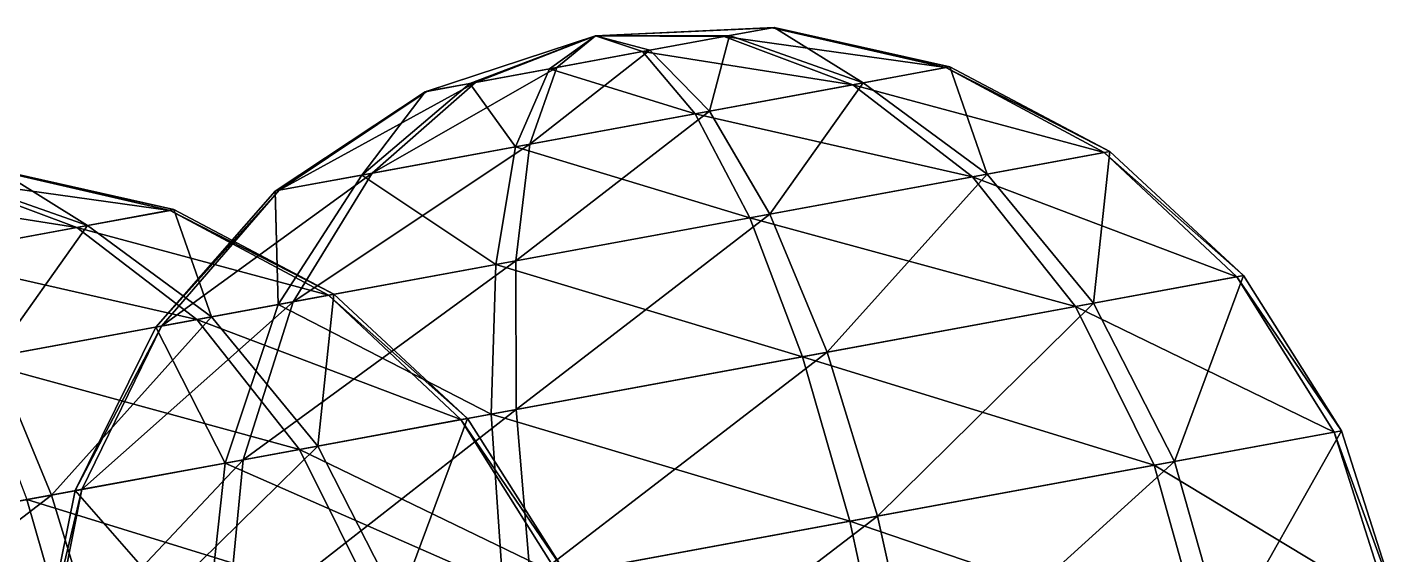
# Model space of a CAD drawing. Header units: metres. Extents: x -550 to 12, y -466 to 28.
# Drawn here: x -111.7 to -53.5, y 5.8 to 28.2 of the extents above; entities that cross this region are included whole.
import ezdxf

# ---------------------------------------------------------------- set-up
doc = ezdxf.new("R2010")
doc.units = ezdxf.units.M

msp = doc.modelspace()

# ---------------------------------------------------------------- linework, layer by layer
for points in [[(-81.85164, 27.815968, -1120.4547), (-87.54999, 27.806484, -1115.0824), (-79.94849, 28.166279, -1116.932), (-79.94839, 28.166378, -1116.9319)], [(-79.94849, 28.166279, -1116.932), (-87.54999, 27.806484, -1115.0824), (-80.03256, 28.150803, -1112.9137), (-80.03246, 28.150902, -1112.9136)], [(-80.03256, 28.150803, -1112.9137), (-87.54999, 27.806484, -1115.0824), (-82.08134, 27.77369, -1109.4764), (-82.08124, 27.773788, -1109.4763)], [(-72.657326, 26.460987, -1110.8928), (-80.03256, 28.150803, -1112.9137), (-82.08134, 27.77369, -1109.4764), (-82.08124, 27.773788, -1109.4763)], [(-76.171524, 25.814137, -1125.461), (-81.85164, 27.815968, -1120.4547), (-79.94849, 28.166279, -1116.932), (-79.94839, 28.166378, -1116.9319)], [(-72.4949, 26.490885, -1118.6556), (-79.94849, 28.166279, -1116.932), (-80.03256, 28.150803, -1112.9137), (-80.03246, 28.150902, -1112.9136)], [(-72.4949, 26.490885, -1118.6556), (-80.03256, 28.150803, -1112.9137), (-72.657326, 26.460987, -1110.8928), (-72.65723, 26.461086, -1110.8927)], [(-76.171524, 25.814137, -1125.461), (-79.94849, 28.166279, -1116.932), (-72.4949, 26.490885, -1118.6556), (-72.494804, 26.490984, -1118.6555)], [(-92.878235, 25.786327, -1109.7101), (-87.54999, 27.806484, -1115.0824), (-94.781395, 25.436016, -1113.2328), (-94.781296, 25.436115, -1113.2327)], [(-94.781395, 25.436016, -1113.2328), (-87.54999, 27.806484, -1115.0824), (-94.69732, 25.451492, -1117.2511), (-94.69722, 25.451591, -1117.251)], [(-94.69732, 25.451492, -1117.2511), (-87.54999, 27.806484, -1115.0824), (-92.64854, 25.828606, -1120.6884), (-92.64844, 25.828705, -1120.6882)], [(-89.497795, 26.408558, -1107.6268), (-87.54999, 27.806484, -1115.0824), (-92.878235, 25.786327, -1109.7101), (-92.878136, 25.786427, -1109.71)], [(-92.64854, 25.828606, -1120.6884), (-87.54999, 27.806484, -1115.0824), (-89.18402, 26.466312, -1122.6234), (-89.18392, 26.466412, -1122.6233)], [(-85.54585, 27.135983, -1107.5414), (-87.54999, 27.806484, -1115.0824), (-89.497795, 26.408558, -1107.6268), (-89.497696, 26.408657, -1107.6267)], [(-89.18402, 26.466312, -1122.6234), (-87.54999, 27.806484, -1115.0824), (-85.232086, 27.193737, -1122.538), (-85.23199, 27.193836, -1122.5378)], [(-85.232086, 27.193737, -1122.538), (-87.54999, 27.806484, -1115.0824), (-81.85164, 27.815968, -1120.4547), (-81.85154, 27.816067, -1120.4546)], [(-82.08134, 27.77369, -1109.4764), (-87.54999, 27.806484, -1115.0824), (-85.54585, 27.135983, -1107.5414), (-85.54575, 27.136082, -1107.5413)], [(-76.615265, 25.732458, -1104.2526), (-82.08134, 27.77369, -1109.4764), (-85.54585, 27.135983, -1107.5414), (-85.54575, 27.136082, -1107.5413)], [(-82.70204, 24.61208, -1129.4855), (-85.232086, 27.193737, -1122.538), (-81.85164, 27.815968, -1120.4547), (-81.85154, 27.816067, -1120.4546)], [(-82.70204, 24.61208, -1129.4855), (-81.85164, 27.815968, -1120.4547), (-76.171524, 25.814137, -1125.461), (-76.171425, 25.814236, -1125.4609)], [(-72.657326, 26.460987, -1110.8928), (-82.08134, 27.77369, -1109.4764), (-76.615265, 25.732458, -1104.2526), (-76.615166, 25.732557, -1104.2524)], [(-90.3366, 23.206802, -1129.6506), (-89.18402, 26.466312, -1122.6234), (-85.232086, 27.193737, -1122.538), (-85.23199, 27.193836, -1122.5378)], [(-90.3366, 23.206802, -1129.6506), (-85.232086, 27.193737, -1122.538), (-82.70204, 24.61208, -1129.4855), (-82.70194, 24.612179, -1129.4854)], [(-83.3082, 24.500504, -1100.5142), (-85.54585, 27.135983, -1107.5414), (-89.497795, 26.408558, -1107.6268), (-89.497696, 26.408657, -1107.6267)], [(-76.615265, 25.732458, -1104.2526), (-85.54585, 27.135983, -1107.5414), (-83.3082, 24.500504, -1100.5142), (-83.3081, 24.500603, -1100.514)], [(-97.02953, 21.974848, -1125.9122), (-92.64854, 25.828606, -1120.6884), (-89.18402, 26.466312, -1122.6234), (-89.18392, 26.466412, -1122.6233)], [(-97.02953, 21.974848, -1125.9122), (-89.18402, 26.466312, -1122.6234), (-90.3366, 23.206802, -1129.6506), (-90.3365, 23.206902, -1129.6505)], [(-90.942764, 23.095226, -1100.6793), (-89.497795, 26.408558, -1107.6268), (-92.878235, 25.786327, -1109.7101), (-92.878136, 25.786427, -1109.71)], [(-83.3082, 24.500504, -1100.5142), (-89.497795, 26.408558, -1107.6268), (-90.942764, 23.095226, -1100.6793), (-90.942665, 23.095325, -1100.6792)], [(-65.92691, 22.85219, -1109.1575), (-72.657326, 26.460987, -1110.8928), (-76.615265, 25.732458, -1104.2526), (-76.615166, 25.732557, -1104.2524)], [(-70.896736, 21.937405, -1129.76), (-76.171524, 25.814137, -1125.461), (-72.4949, 26.490885, -1118.6556), (-72.494804, 26.490984, -1118.6555)], [(-65.69721, 22.894468, -1120.1357), (-72.4949, 26.490885, -1118.6556), (-72.657326, 26.460987, -1110.8928), (-72.65723, 26.461086, -1110.8927)], [(-65.69721, 22.894468, -1120.1357), (-72.657326, 26.460987, -1110.8928), (-65.92691, 22.85219, -1109.1575), (-65.92681, 22.85229, -1109.1573)], [(-70.896736, 21.937405, -1129.76), (-72.4949, 26.490885, -1118.6556), (-65.69721, 22.894468, -1120.1357), (-65.69711, 22.894567, -1120.1356)], [(-100.98747, 21.246319, -1119.272), (-94.69732, 25.451492, -1117.2511), (-92.64854, 25.828606, -1120.6884), (-92.64844, 25.828705, -1120.6882)], [(-100.98747, 21.246319, -1119.272), (-92.64854, 25.828606, -1120.6884), (-97.02953, 21.974848, -1125.9122), (-97.029434, 21.974947, -1125.9121)], [(-90.942764, 23.095226, -1100.6793), (-92.878235, 25.786327, -1109.7101), (-97.47327, 21.89317, -1104.7037), (-97.47317, 21.893269, -1104.7036)], [(-97.47327, 21.89317, -1104.7037), (-92.878235, 25.786327, -1109.7101), (-94.781395, 25.436016, -1113.2328), (-94.781296, 25.436115, -1113.2327)], [(-71.524284, 21.821894, -1099.7667), (-76.615265, 25.732458, -1104.2526), (-83.3082, 24.500504, -1100.5142), (-83.3081, 24.500603, -1100.514)], [(-80.13228, 20.237438, -1135.4514), (-82.70204, 24.61208, -1129.4855), (-76.171524, 25.814137, -1125.461), (-76.171425, 25.814236, -1125.4609)], [(-80.13228, 20.237438, -1135.4514), (-76.171524, 25.814137, -1125.461), (-70.896736, 21.937405, -1129.76), (-70.89664, 21.937504, -1129.7599)], [(-65.92691, 22.85219, -1109.1575), (-76.615265, 25.732458, -1104.2526), (-71.524284, 21.821894, -1099.7667), (-71.524185, 21.821993, -1099.7666)], [(-101.14989, 21.216421, -1111.5092), (-94.781395, 25.436016, -1113.2328), (-94.69732, 25.451492, -1117.2511), (-94.69722, 25.451591, -1117.251)], [(-101.14989, 21.216421, -1111.5092), (-94.69732, 25.451492, -1117.2511), (-100.98747, 21.246319, -1119.272), (-100.98737, 21.246418, -1119.2719)], [(-97.47327, 21.89317, -1104.7037), (-94.781395, 25.436016, -1113.2328), (-101.14989, 21.216421, -1111.5092), (-101.14979, 21.21652, -1111.509)], [(-80.98952, 20.079647, -1094.4799), (-83.3082, 24.500504, -1100.5142), (-90.942764, 23.095226, -1100.6793), (-90.942665, 23.095325, -1100.6792)], [(-90.92918, 18.250076, -1135.6849), (-90.3366, 23.206802, -1129.6506), (-82.70204, 24.61208, -1129.4855), (-82.70194, 24.612179, -1129.4854)], [(-90.92918, 18.250076, -1135.6849), (-82.70204, 24.61208, -1129.4855), (-80.13228, 20.237438, -1135.4514), (-80.13218, 20.237537, -1135.4513)], [(-82.70204, 24.61208, -1129.4855), (-82.70204, 24.61208, -1129.4855), (-90.3366, 23.206802, -1129.6506), (-90.3365, 23.206902, -1129.6505)], [(-71.524284, 21.821894, -1099.7667), (-83.3082, 24.500504, -1100.5142), (-80.98952, 20.079647, -1094.4799), (-80.98942, 20.079746, -1094.4797)], [(-100.39441, 16.50783, -1130.3981), (-97.02953, 21.974848, -1125.9122), (-90.3366, 23.206802, -1129.6506), (-90.3365, 23.206902, -1129.6505)], [(-100.39441, 16.50783, -1130.3981), (-90.3366, 23.206802, -1129.6506), (-90.92918, 18.250076, -1135.6849), (-90.92908, 18.250175, -1135.6848)], [(-91.786415, 18.092285, -1094.7134), (-90.942764, 23.095226, -1100.6793), (-97.47327, 21.89317, -1104.7037), (-97.47317, 21.893269, -1104.7036)], [(-80.98952, 20.079647, -1094.4799), (-90.942764, 23.095226, -1100.6793), (-91.786415, 18.092285, -1094.7134), (-91.786316, 18.092384, -1094.7133)], [(-60.299965, 17.570347, -1107.8258), (-65.92691, 22.85219, -1109.1575), (-71.524284, 21.821894, -1099.7667), (-71.524185, 21.821993, -1099.7666)], [(-66.386734, 16.449968, -1133.0587), (-70.896736, 21.937405, -1129.76), (-65.69721, 22.894468, -1120.1357), (-65.69711, 22.894567, -1120.1356)], [(-66.386734, 16.449968, -1133.0587), (-65.69721, 22.894468, -1120.1357), (-60.018642, 17.62213, -1121.2714), (-60.018543, 17.622229, -1121.2712)], [(-60.018642, 17.62213, -1121.2714), (-65.69721, 22.894468, -1120.1357), (-65.92691, 22.85219, -1109.1575), (-65.92681, 22.85229, -1109.1573)], [(-60.018642, 17.62213, -1121.2714), (-65.92691, 22.85219, -1109.1575), (-60.299965, 17.570347, -1107.8258), (-60.299866, 17.570446, -1107.8257)], [(-109.57814, 19.66506, -989.0283), (-115.04421, 21.706291, -994.2522), (-118.50873, 21.068584, -992.317), (-118.50863, 21.068684, -992.3169)], [(-115.66492, 18.544682, -1014.2611), (-114.814514, 21.74857, -1005.23047), (-109.1344, 19.746738, -1010.2367), (-109.1343, 19.746838, -1010.2366)], [(-105.6202, 20.393589, -995.6685), (-112.99544, 22.083405, -997.6894), (-115.04421, 21.706291, -994.2522), (-115.04411, 21.70639, -994.2521)], [(-105.6202, 20.393589, -995.6685), (-115.04421, 21.706291, -994.2522), (-109.57814, 19.66506, -989.0283), (-109.57804, 19.66516, -989.0282)], [(-109.1344, 19.746738, -1010.2367), (-114.814514, 21.74857, -1005.23047), (-112.91136, 22.09888, -1001.70776), (-112.91126, 22.09898, -1001.70764)], [(-105.45778, 20.423487, -1003.43134), (-112.91136, 22.09888, -1001.70776), (-112.99544, 22.083405, -997.6894), (-112.99534, 22.083504, -997.6893)], [(-105.45778, 20.423487, -1003.43134), (-112.99544, 22.083405, -997.6894), (-105.6202, 20.393589, -995.6685), (-105.6201, 20.393688, -995.6684)], [(-109.1344, 19.746738, -1010.2367), (-112.91136, 22.09888, -1001.70776), (-105.45778, 20.423487, -1003.43134), (-105.45768, 20.423586, -1003.4312)], [(-105.991776, 15.477533, -1121.0073), (-100.98747, 21.246319, -1119.272), (-97.02953, 21.974848, -1125.9122), (-97.029434, 21.974947, -1125.9121)], [(-105.991776, 15.477533, -1121.0073), (-97.02953, 21.974848, -1125.9122), (-100.39441, 16.50783, -1130.3981), (-100.39431, 16.507929, -1130.398)], [(-101.02195, 16.392319, -1100.4048), (-97.47327, 21.89317, -1104.7037), (-101.14989, 21.216421, -1111.5092), (-101.14979, 21.21652, -1111.509)], [(-91.786415, 18.092285, -1094.7134), (-97.47327, 21.89317, -1104.7037), (-101.02195, 16.392319, -1100.4048), (-101.02185, 16.392418, -1100.4047)], [(-67.15532, 16.308496, -1096.3246), (-71.524284, 21.821894, -1099.7667), (-80.98952, 20.079647, -1094.4799), (-80.98942, 20.079746, -1094.4797)], [(-77.697914, 14.367943, -1140.0292), (-80.13228, 20.237438, -1135.4514), (-70.896736, 21.937405, -1129.76), (-70.89664, 21.937504, -1129.7599)], [(-77.697914, 14.367943, -1140.0292), (-70.896736, 21.937405, -1129.76), (-66.386734, 16.449968, -1133.0587), (-66.386635, 16.450068, -1133.0586)], [(-60.299965, 17.570347, -1107.8258), (-71.524284, 21.821894, -1099.7667), (-67.15532, 16.308496, -1096.3246), (-67.15522, 16.308596, -1096.3245)], [(-109.57814, 19.66506, -989.0283), (-118.50873, 21.068584, -992.317), (-116.27107, 18.433105, -985.2899), (-116.27097, 18.433205, -985.2898)], [(-106.22148, 15.435255, -1110.029), (-101.14989, 21.216421, -1111.5092), (-100.98747, 21.246319, -1119.272), (-100.98737, 21.246418, -1119.2719)], [(-106.22148, 15.435255, -1110.029), (-100.98747, 21.246319, -1119.272), (-105.991776, 15.477533, -1121.0073), (-105.99168, 15.477633, -1121.0072)], [(-101.02195, 16.392319, -1100.4048), (-101.14989, 21.216421, -1111.5092), (-106.22148, 15.435255, -1110.029), (-106.22138, 15.435355, -1110.0289)], [(-98.889786, 16.784792, -993.9331), (-105.6202, 20.393589, -995.6685), (-109.57814, 19.66506, -989.0283), (-109.57804, 19.66516, -989.0282)], [(-103.85961, 15.870007, -1014.53564), (-109.1344, 19.746738, -1010.2367), (-105.45778, 20.423487, -1003.43134), (-105.45768, 20.423586, -1003.4312)], [(-98.66009, 16.82707, -1004.91144), (-105.45778, 20.423487, -1003.43134), (-105.6202, 20.393589, -995.6685), (-105.6201, 20.393688, -995.6684)], [(-98.66009, 16.82707, -1004.91144), (-105.6202, 20.393589, -995.6685), (-98.889786, 16.784792, -993.9331), (-98.88969, 16.784891, -993.933)], [(-103.85961, 15.870007, -1014.53564), (-105.45778, 20.423487, -1003.43134), (-98.66009, 16.82707, -1004.91144), (-98.65999, 16.82717, -1004.9113)], [(-78.74781, 14.17469, -1089.8496), (-80.98952, 20.079647, -1094.4799), (-91.786415, 18.092285, -1094.7134), (-91.786316, 18.092384, -1094.7133)], [(-90.921364, 11.933931, -1140.3152), (-90.92918, 18.250076, -1135.6849), (-80.13228, 20.237438, -1135.4514), (-80.13218, 20.237537, -1135.4513)], [(-80.13228, 20.237438, -1135.4514), (-80.13228, 20.237438, -1135.4514), (-90.92918, 18.250076, -1135.6849), (-90.92908, 18.250175, -1135.6848)], [(-90.921364, 11.933931, -1140.3152), (-80.13228, 20.237438, -1135.4514), (-77.697914, 14.367943, -1140.0292), (-77.697815, 14.368043, -1140.029)], [(-67.15532, 16.308496, -1096.3246), (-80.98952, 20.079647, -1094.4799), (-78.74781, 14.17469, -1089.8496), (-78.74771, 14.17479, -1089.8495)], [(-104.48716, 15.754496, -984.5424), (-109.57814, 19.66506, -989.0283), (-116.27107, 18.433105, -985.2899), (-116.27097, 18.433205, -985.2898)], [(-113.09515, 14.17004, -1020.22705), (-115.66492, 18.544682, -1014.2611), (-109.1344, 19.746738, -1010.2367), (-109.1343, 19.746838, -1010.2366)], [(-113.09515, 14.17004, -1020.22705), (-109.1344, 19.746738, -1010.2367), (-103.85961, 15.870007, -1014.53564), (-103.85951, 15.870107, -1014.5355)], [(-98.889786, 16.784792, -993.9331), (-109.57814, 19.66506, -989.0283), (-104.48716, 15.754496, -984.5424), (-104.48706, 15.754596, -984.5423)], [(-104.48716, 15.754496, -984.5424), (-116.27107, 18.433105, -985.2899), (-113.95239, 14.012249, -979.25555), (-113.95229, 14.012349, -979.25543)], [(-102.51386, 9.800125, -1133.8402), (-100.39441, 16.50783, -1130.3981), (-90.92918, 18.250076, -1135.6849), (-90.92908, 18.250175, -1135.6848)], [(-102.51386, 9.800125, -1133.8402), (-90.92918, 18.250076, -1135.6849), (-90.921364, 11.933931, -1140.3152), (-90.921265, 11.934031, -1140.3151)], [(-91.97126, 11.740679, -1090.1356), (-91.786415, 18.092285, -1094.7134), (-101.02195, 16.392319, -1100.4048), (-101.02185, 16.392418, -1100.4047)], [(-78.74781, 14.17469, -1089.8496), (-91.786415, 18.092285, -1094.7134), (-91.97126, 11.740679, -1090.1356), (-91.97116, 11.740779, -1090.1355)], [(-56.159966, 10.97541, -1106.9888), (-60.299965, 17.570347, -1107.8258), (-67.15532, 16.308496, -1096.3246), (-67.15522, 16.308596, -1096.3245)], [(-62.94888, 9.72579, -1135.1323), (-66.386734, 16.449968, -1133.0587), (-60.018642, 17.62213, -1121.2714), (-60.018543, 17.622229, -1121.2712)], [(-62.94888, 9.72579, -1135.1323), (-60.018642, 17.62213, -1121.2714), (-55.846195, 11.033166, -1121.9854), (-55.846096, 11.033266, -1121.9852)], [(-55.846195, 11.033166, -1121.9854), (-60.018642, 17.62213, -1121.2714), (-60.299965, 17.570347, -1107.8258), (-60.299866, 17.570446, -1107.8257)], [(-55.846195, 11.033166, -1121.9854), (-60.299965, 17.570347, -1107.8258), (-56.159966, 10.97541, -1106.9888), (-56.159866, 10.975511, -1106.9886)], [(-109.36921, 8.538275, -1122.339), (-105.991776, 15.477533, -1121.0073), (-100.39441, 16.50783, -1130.3981), (-100.39431, 16.507929, -1130.398)], [(-109.36921, 8.538275, -1122.339), (-100.39441, 16.50783, -1130.3981), (-102.51386, 9.800125, -1133.8402), (-102.51376, 9.800225, -1133.8401)], [(-103.28244, 9.658653, -1097.1061), (-101.02195, 16.392319, -1100.4048), (-106.22148, 15.435255, -1110.029), (-106.22138, 15.435355, -1110.0289)], [(-93.26284, 11.502949, -992.6015), (-98.889786, 16.784792, -993.9331), (-104.48716, 15.754496, -984.5424), (-104.48706, 15.754596, -984.5423)], [(-99.34961, 10.38257, -1017.83435), (-103.85961, 15.870007, -1014.53564), (-98.66009, 16.82707, -1004.91144), (-98.65999, 16.82717, -1004.9113)], [(-91.97126, 11.740679, -1090.1356), (-101.02195, 16.392319, -1100.4048), (-103.28244, 9.658653, -1097.1061), (-103.28234, 9.658753, -1097.106)], [(-99.34961, 10.38257, -1017.83435), (-98.66009, 16.82707, -1004.91144), (-92.98152, 11.554731, -1006.0471), (-92.98142, 11.554832, -1006.047)], [(-92.98152, 11.554731, -1006.0471), (-98.66009, 16.82707, -1004.91144), (-98.889786, 16.784792, -993.9331), (-98.88969, 16.784891, -993.933)], [(-92.98152, 11.554731, -1006.0471), (-98.889786, 16.784792, -993.9331), (-93.26284, 11.502949, -992.6015), (-93.26274, 11.503049, -992.6014)], [(-63.806118, 9.567999, -1094.1609), (-67.15532, 16.308496, -1096.3246), (-78.74781, 14.17469, -1089.8496), (-78.74771, 14.17479, -1089.8495)], [(-75.56486, 7.403593, -1142.907), (-77.697914, 14.367943, -1140.0292), (-66.386734, 16.449968, -1133.0587), (-66.386635, 16.450068, -1133.0586)], [(-75.56486, 7.403593, -1142.907), (-66.386734, 16.449968, -1133.0587), (-62.94888, 9.72579, -1135.1323), (-62.94878, 9.72589, -1135.1322)], [(-56.159966, 10.97541, -1106.9888), (-67.15532, 16.308496, -1096.3246), (-63.806118, 9.567999, -1094.1609), (-63.80602, 9.568099, -1094.1608)], [(-100.118195, 10.241098, -981.10034), (-104.48716, 15.754496, -984.5424), (-113.95239, 14.012249, -979.25555), (-113.95229, 14.012349, -979.25543)], [(-110.66079, 8.300545, -1024.8049), (-113.09515, 14.17004, -1020.22705), (-103.85961, 15.870007, -1014.53564), (-103.85951, 15.870107, -1014.5355)], [(-110.66079, 8.300545, -1024.8049), (-103.85961, 15.870007, -1014.53564), (-99.34961, 10.38257, -1017.83435), (-99.34951, 10.38267, -1017.8342)], [(-93.26284, 11.502949, -992.6015), (-104.48716, 15.754496, -984.5424), (-100.118195, 10.241098, -981.10034), (-100.118095, 10.241199, -981.1002)], [(-109.65053, 8.486492, -1108.8934), (-106.22148, 15.435255, -1110.029), (-105.991776, 15.477533, -1121.0073), (-105.99168, 15.477633, -1121.0072)], [(-109.65053, 8.486492, -1108.8934), (-105.991776, 15.477533, -1121.0073), (-109.36921, 8.538275, -1122.339), (-109.36911, 8.538375, -1122.3389)], [(-103.28244, 9.658653, -1097.1061), (-106.22148, 15.435255, -1110.029), (-109.65053, 8.486492, -1108.8934), (-109.65043, 8.486592, -1108.8933)], [(-123.88424, 5.866533, -1025.091), (-113.09515, 14.17004, -1020.22705), (-110.66079, 8.300545, -1024.8049), (-110.66069, 8.300645, -1024.8048)], [(-100.118195, 10.241098, -981.10034), (-113.95239, 14.012249, -979.25555), (-111.710686, 8.107292, -974.62524), (-111.71059, 8.107392, -974.6251)], [(-76.73587, 7.188047, -1086.9388), (-78.74781, 14.17469, -1089.8496), (-91.97126, 11.740679, -1090.1356), (-91.97116, 11.740779, -1090.1355)], [(-90.3137, 4.688805, -1143.226), (-90.921364, 11.933931, -1140.3152), (-77.697914, 14.367943, -1140.0292), (-77.697815, 14.368043, -1140.029)], [(-77.697914, 14.367943, -1140.0292), (-77.697914, 14.367943, -1140.0292), (-90.921364, 11.933931, -1140.3152), (-90.921265, 11.934031, -1140.3151)], [(-90.3137, 4.688805, -1143.226), (-77.697914, 14.367943, -1140.0292), (-75.56486, 7.403593, -1142.907), (-75.56476, 7.403693, -1142.9069)], [(-63.806118, 9.567999, -1094.1609), (-78.74781, 14.17469, -1089.8496), (-76.73587, 7.188047, -1086.9388), (-76.73577, 7.188148, -1086.9387)], [(-91.48471, 4.473259, -1087.2578), (-91.97126, 11.740679, -1090.1356), (-103.28244, 9.658653, -1097.1061), (-103.28234, 9.658753, -1097.106)], [(-103.24345, 2.308854, -1136.0039), (-102.51386, 9.800125, -1133.8402), (-90.921364, 11.933931, -1140.3152), (-90.921265, 11.934031, -1140.3151)], [(-103.24345, 2.308854, -1136.0039), (-90.921364, 11.933931, -1140.3152), (-90.3137, 4.688805, -1143.226), (-90.3136, 4.688905, -1143.2258)], [(-76.73587, 7.188047, -1086.9388), (-91.97126, 11.740679, -1090.1356), (-91.48471, 4.473259, -1087.2578), (-91.48461, 4.47336, -1087.2577)], [(-89.12284, 4.908012, -991.76447), (-93.26284, 11.502949, -992.6015), (-100.118195, 10.241098, -981.10034), (-100.118095, 10.241199, -981.1002)], [(-95.91176, 3.658392, -1019.908), (-99.34961, 10.38257, -1017.83435), (-92.98152, 11.554731, -1006.0471), (-92.98142, 11.554832, -1006.047)], [(-95.91176, 3.658392, -1019.908), (-92.98152, 11.554731, -1006.0471), (-88.80907, 4.965768, -1006.76105), (-88.80897, 4.965868, -1006.7609)], [(-88.80907, 4.965768, -1006.76105), (-92.98152, 11.554731, -1006.0471), (-93.26284, 11.502949, -992.6015), (-93.26274, 11.503049, -992.6014)], [(-88.80907, 4.965768, -1006.76105), (-93.26284, 11.502949, -992.6015), (-89.12284, 4.908012, -991.76447), (-89.12274, 4.908112, -991.76434)], [(-53.789043, 3.516807, -1106.7032), (-56.159966, 10.97541, -1106.9888), (-63.806118, 9.567999, -1094.1609), (-63.80602, 9.568099, -1094.1608)], [(-60.817444, 2.223105, -1135.8396), (-62.94888, 9.72579, -1135.1323), (-55.846195, 11.033166, -1121.9854), (-55.846096, 11.033266, -1121.9852)], [(-60.817444, 2.223105, -1135.8396), (-55.846195, 11.033166, -1121.9854), (-53.464203, 3.5766, -1122.2289), (-53.464104, 3.5767, -1122.2288)], [(-53.464203, 3.5766, -1122.2289), (-55.846195, 11.033166, -1121.9854), (-56.159966, 10.97541, -1106.9888), (-56.159866, 10.975511, -1106.9886)], [(-53.464203, 3.5766, -1122.2289), (-56.159966, 10.97541, -1106.9888), (-53.789043, 3.516807, -1106.7032), (-53.788944, 3.516907, -1106.7031)], [(-96.769, 3.500601, -978.9365), (-100.118195, 10.241098, -981.10034), (-111.710686, 8.107292, -974.62524), (-111.71059, 8.107392, -974.6251)], [(-108.52773, 1.336195, -1027.6826), (-110.66079, 8.300545, -1024.8049), (-99.34961, 10.38257, -1017.83435), (-99.34951, 10.38267, -1017.8342)], [(-108.52773, 1.336195, -1027.6826), (-99.34961, 10.38257, -1017.83435), (-95.91176, 3.658392, -1019.908), (-95.91166, 3.658492, -1019.9079)], [(-89.12284, 4.908012, -991.76447), (-100.118195, 10.241098, -981.10034), (-96.769, 3.500601, -978.9365), (-96.7689, 3.500701, -978.9364)], [(-110.889595, 0.901443, -1123.176), (-109.36921, 8.538275, -1122.339), (-102.51386, 9.800125, -1133.8402), (-102.51376, 9.800225, -1133.8401)], [(-110.889595, 0.901443, -1123.176), (-102.51386, 9.800125, -1133.8402), (-103.24345, 2.308854, -1136.0039), (-103.24335, 2.308954, -1136.0038)], [(-104.100685, 2.151063, -1095.0325), (-103.28244, 9.658653, -1097.1061), (-109.65053, 8.486492, -1108.8934), (-109.65043, 8.486592, -1108.8933)], [(-91.48471, 4.473259, -1087.2578), (-103.28244, 9.658653, -1097.1061), (-104.100685, 2.151063, -1095.0325), (-104.100586, 2.151163, -1095.0323)], [(-61.70492, 2.059748, -1093.4229), (-63.806118, 9.567999, -1094.1609), (-76.73587, 7.188047, -1086.9388), (-76.73577, 7.188148, -1086.9387)], [(-73.87846, -0.18101, -1143.8884), (-75.56486, 7.403593, -1142.907), (-62.94888, 9.72579, -1135.1323), (-62.94878, 9.72589, -1135.1322)], [(-73.87846, -0.18101, -1143.8884), (-62.94888, 9.72579, -1135.1323), (-60.817444, 2.223105, -1135.8396), (-60.817345, 2.223205, -1135.8395)], [(-53.789043, 3.516807, -1106.7032), (-63.806118, 9.567999, -1094.1609), (-61.70492, 2.059748, -1093.4229), (-61.704823, 2.059848, -1093.4227)], [(-123.27657, -1.378593, -1028.0017), (-123.88424, 5.866533, -1025.091), (-110.66079, 8.300545, -1024.8049), (-110.66069, 8.300645, -1024.8048)], [(-110.66079, 8.300545, -1024.8049), (-110.66079, 8.300545, -1024.8049), (-123.88424, 5.866533, -1025.091), (-123.88414, 5.866633, -1025.0908)], [(-123.27657, -1.378593, -1028.0017), (-110.66079, 8.300545, -1024.8049), (-108.52773, 1.336195, -1027.6826), (-108.52763, 1.336295, -1027.6825)], [(-111.20337, 0.843688, -1108.1794), (-109.65053, 8.486492, -1108.8934), (-109.36921, 8.538275, -1122.339), (-109.36911, 8.538375, -1122.3389)], [(-111.20337, 0.843688, -1108.1794), (-109.36921, 8.538275, -1122.339), (-110.889595, 0.901443, -1123.176), (-110.889496, 0.901543, -1123.1759)], [(-104.100685, 2.151063, -1095.0325), (-109.65053, 8.486492, -1108.8934), (-111.20337, 0.843688, -1108.1794), (-111.20327, 0.843788, -1108.1793)], [(-109.698746, 1.120649, -971.71454), (-111.710686, 8.107292, -974.62524), (-124.934135, 5.673281, -974.9113), (-124.93404, 5.673381, -974.9112)], [(-96.769, 3.500601, -978.9365), (-111.710686, 8.107292, -974.62524), (-109.698746, 1.120649, -971.71454), (-109.69865, 1.120749, -971.7144)], [(-75.09079, -0.404159, -1085.946), (-76.73587, 7.188047, -1086.9388), (-91.48471, 4.473259, -1087.2578), (-91.48461, 4.47336, -1087.2577)], [(-89.14759, -2.991566, -1144.2188), (-90.3137, 4.688805, -1143.226), (-75.56486, 7.403593, -1142.907), (-75.56476, 7.403693, -1142.9069)], [(-75.56486, 7.403593, -1142.907), (-75.56486, 7.403593, -1142.907), (-90.3137, 4.688805, -1143.226), (-90.3136, 4.688905, -1143.2258)], [(-89.14759, -2.991566, -1144.2188), (-75.56486, 7.403593, -1142.907), (-73.87846, -0.18101, -1143.8884), (-73.878365, -0.18091, -1143.8883)], [(-61.70492, 2.059748, -1093.4229), (-76.73587, 7.188047, -1086.9388), (-75.09079, -0.404159, -1085.946), (-75.09069, -0.404059, -1085.9459)]]:
    msp.add_3dface(points)

doc.saveas('drawing.dxf')
